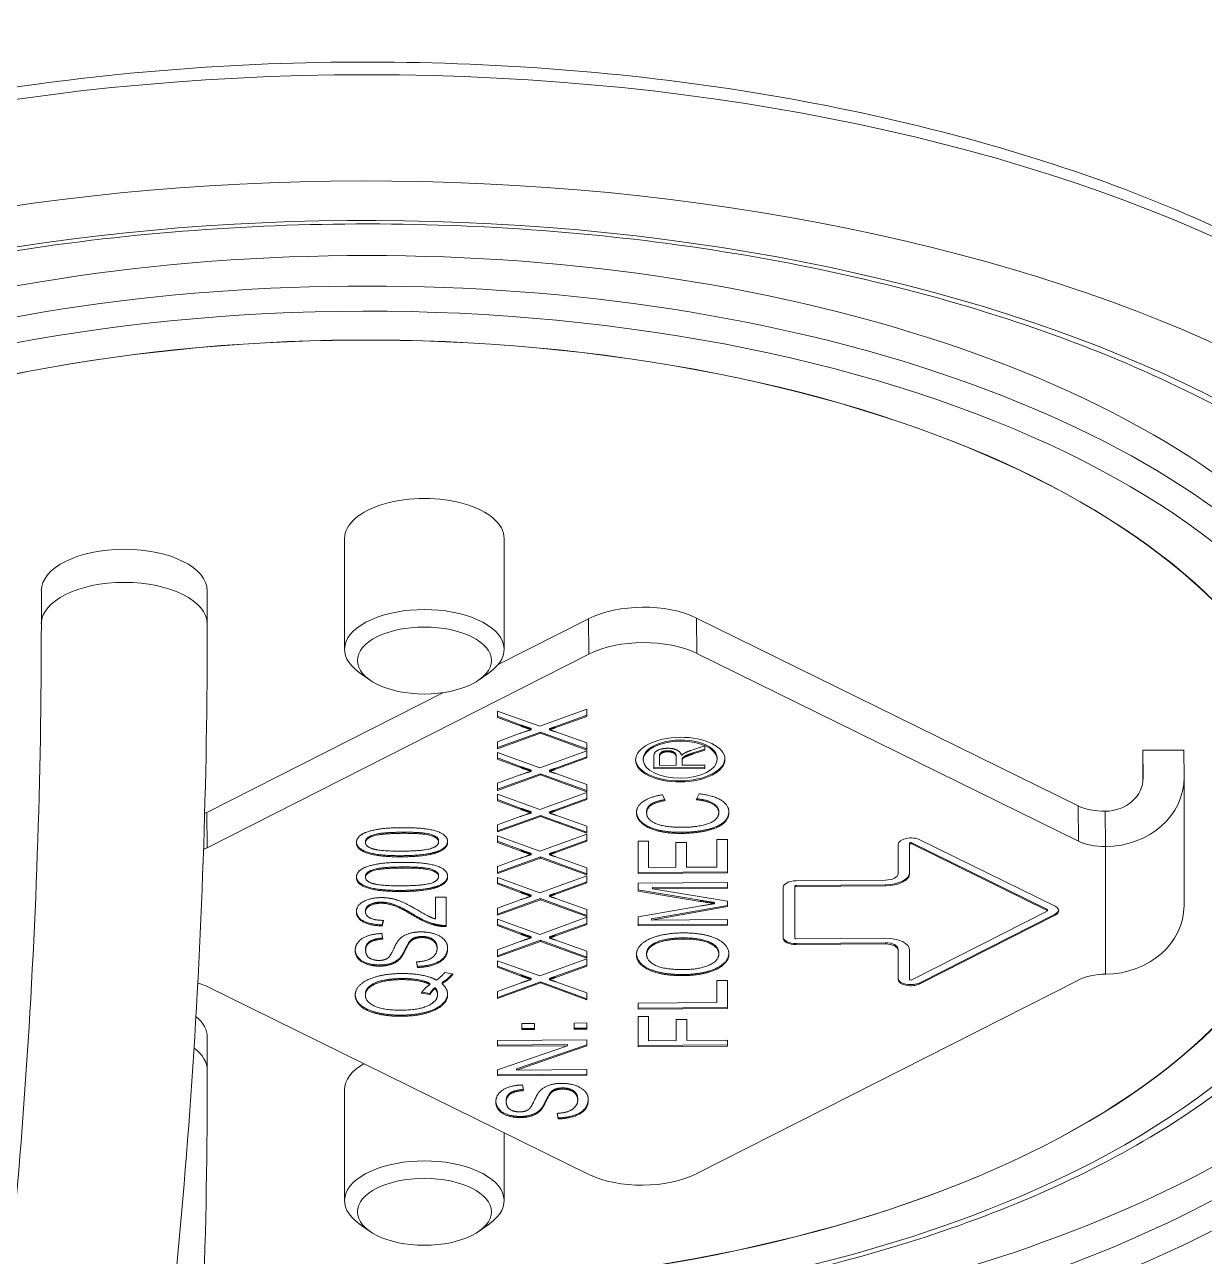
# Model space of a CAD drawing. Extents: x 0 to 216, y -4 to 280.
# Drawn here: x 66.583 to 69.663, y 199.793 to 203.01 of the extents above; entities that cross this region are included whole.
import ezdxf

# ---------------------------------------------------------------- set-up
doc = ezdxf.new("R2010")
doc.units = 0
doc.header["$LTSCALE"] = 10
doc.header["$MEASUREMENT"] = 0
doc.layers.add('CADdetails-3-FINE', color=11, linetype='CONTINUOUS', lineweight=5)

msp = doc.modelspace()

# ---------------------------------------------------------------- linework, layer by layer
at = {"layer": 'CADdetails-3-FINE'}
for p, q in [((69.4604, 201.6884), (69.497, 201.6626)), ((67.4178, 201.378), (67.4178, 201.6681)), ((67.8345, 201.378), (67.8345, 201.6681)), ((66.6262, 201.4448), (66.6262, 201.5314)), ((67.0595, 201.4448), (67.0595, 201.5314)), ((68.3371, 201.4601), (69.333, 200.9696)), ((68.338, 201.3677), (68.3371, 201.4601)), ((67.8189, 201.3385), (68.0543, 201.4579)), ((68.0543, 201.4579), (68.0552, 201.3655)), ((68.0552, 201.3655), (67.0593, 200.86)), ((69.3339, 200.8772), (68.338, 201.3677)), ((67.4833, 201.2986), (67.4561, 201.3179)), ((67.7691, 201.2986), (67.7963, 201.3179)), ((67.0583, 200.9524), (67.6742, 201.265)), ((67.8169, 201.2004), (67.8169, 201.2172)), ((67.8169, 201.2172), (67.9279, 201.1776)), ((67.879, 201.1804), (67.8169, 201.2033)), ((67.9279, 201.1776), (68.0503, 201.2222)), ((68.0502, 201.2061), (67.967, 201.1759)), ((68.0503, 201.2032), (67.967, 201.1731)), ((68.0502, 201.2221), (68.0502, 201.2061)), ((68.0503, 201.2032), (68.0502, 201.2061)), ((68.0503, 201.2222), (68.0503, 201.2032)), ((67.879, 201.1776), (67.8169, 201.2004)), ((67.879, 201.1776), (67.879, 201.1804)), ((67.9053, 201.1684), (67.9053, 201.1713)), ((67.9526, 201.1681), (67.9526, 201.1709)), ((67.967, 201.1731), (67.967, 201.1759)), ((67.9293, 201.1622), (67.8169, 201.1216)), ((67.9293, 201.1593), (67.8169, 201.1188)), ((67.8169, 201.1371), (67.8767, 201.1589)), ((67.8169, 201.1188), (67.8169, 201.1371)), ((67.9293, 201.1593), (67.9293, 201.1622)), ((68.0502, 201.1181), (67.9293, 201.1622)), ((68.0503, 201.1152), (67.9293, 201.1593)), ((67.9693, 201.1627), (68.0503, 201.1338)), ((67.8169, 201.0916), (67.8169, 201.1084)), ((67.8169, 201.1084), (67.9279, 201.0688)), ((67.9279, 201.0688), (68.0503, 201.1134)), ((68.0502, 201.1338), (68.0502, 201.1181)), ((68.0503, 201.1152), (68.0502, 201.1181)), ((68.0502, 201.1134), (68.0502, 201.0973)), ((68.0503, 201.1338), (68.0503, 201.1152)), ((68.0503, 201.1134), (68.0503, 201.0945)), ((68.2614, 201.1107), (68.2613, 201.1136)), ((68.322, 201.1141), (68.3583, 201.1259)), ((68.3583, 201.1178), (68.3306, 201.1087)), ((68.3583, 201.1149), (68.3306, 201.1058)), ((68.3306, 201.1058), (68.3306, 201.1087)), ((68.3583, 201.1259), (68.3583, 201.1149)), ((68.3583, 201.1259), (68.3583, 201.1178)), ((68.3583, 201.1149), (68.3583, 201.1178)), ((69.5028, 201.0428), (69.5021, 201.1148)), ((69.6088, 201.1148), (69.5021, 201.1148)), ((69.5021, 201.1148), (69.5021, 201.0317)), ((69.6088, 201.1148), (69.6095, 201.0437)), ((67.879, 201.0717), (67.8169, 201.0945)), ((67.879, 201.0688), (67.8169, 201.0916)), ((68.0502, 201.0973), (67.967, 201.0672)), ((68.0503, 201.0945), (67.967, 201.0643)), ((68.0503, 201.0945), (68.0502, 201.0973)), ((68.1976, 201.0892), (68.1976, 201.0921)), ((68.225, 201.0662), (68.225, 201.0958)), ((68.2397, 201.0962), (68.2397, 201.0991)), ((68.2397, 201.0991), (68.2397, 201.078)), ((68.2397, 201.0962), (68.2397, 201.0752)), ((68.2397, 201.0752), (68.2397, 201.078)), ((68.2397, 201.0752), (68.2838, 201.0755)), ((68.2838, 201.0947), (68.2838, 201.0976)), ((68.2838, 201.0755), (68.2838, 201.0944)), ((68.2991, 201.0858), (68.299, 201.0887)), ((68.299, 201.0887), (68.299, 201.0785)), ((68.2991, 201.0756), (68.299, 201.0785)), ((68.2991, 201.0858), (68.2991, 201.0756)), ((68.2991, 201.0756), (68.3583, 201.0761)), ((68.2997, 201.0908), (68.2997, 201.0936)), ((68.3583, 201.0761), (68.3583, 201.0672)), ((68.3583, 201.0761), (68.3583, 201.0701)), ((68.391, 201.0912), (68.3909, 201.094)), ((67.9293, 201.0535), (67.8169, 201.0129)), ((67.9293, 201.0506), (67.8169, 201.01)), ((67.8169, 201.0283), (67.8767, 201.0501)), ((67.879, 201.0688), (67.879, 201.0717)), ((67.9053, 201.0597), (67.9053, 201.0625)), ((67.9293, 201.0506), (67.9293, 201.0535)), ((68.0502, 201.0093), (67.9293, 201.0535)), ((68.0503, 201.0064), (67.9293, 201.0506)), ((67.9526, 201.0593), (67.9526, 201.0622)), ((67.967, 201.0643), (67.967, 201.0672)), ((67.9693, 201.0539), (68.0503, 201.025)), ((68.3583, 201.0701), (68.225, 201.0691)), ((68.3583, 201.0672), (68.225, 201.0662)), ((68.3583, 201.0672), (68.3583, 201.0701)), ((69.5028, 201.0413), (69.5028, 201.0428)), ((69.6095, 200.7088), (69.6095, 201.0421)), ((67.8169, 201.01), (67.8169, 201.0283)), ((68.0502, 201.025), (68.0502, 201.0093)), ((68.0503, 201.0064), (68.0502, 201.0093)), ((68.0503, 201.025), (68.0503, 201.0064)), ((67.8169, 200.9829), (67.8169, 200.9997)), ((67.8169, 200.9997), (67.9279, 200.9601)), ((67.879, 200.9629), (67.8169, 200.9858)), ((67.879, 200.96), (67.8169, 200.9829)), ((67.9279, 200.9601), (68.0503, 201.0046)), ((68.0502, 200.9886), (67.967, 200.9584)), ((68.0503, 200.9857), (67.967, 200.9556)), ((68.0502, 201.0046), (68.0502, 200.9886)), ((68.0503, 200.9857), (68.0502, 200.9886)), ((68.0503, 201.0046), (68.0503, 200.9857)), ((68.248, 200.9983), (68.2552, 200.9832)), ((68.3355, 200.9855), (68.3433, 201.001)), ((67.0593, 200.86), (67.0583, 200.9524)), ((67.9293, 200.9447), (67.8169, 200.9041)), ((67.879, 200.96), (67.879, 200.9629)), ((67.9053, 200.9509), (67.9053, 200.9538)), ((67.9293, 200.9418), (67.9293, 200.9447)), ((68.0502, 200.9006), (67.9293, 200.9447)), ((67.9526, 200.9506), (67.9526, 200.9534)), ((67.967, 200.9556), (67.967, 200.9584)), ((67.9693, 200.9452), (68.0503, 200.9163)), ((68.2065, 200.9516), (68.2065, 200.9545)), ((68.2065, 200.9513), (68.2065, 200.9542)), ((68.3948, 200.952), (68.3948, 200.9549)), ((68.4213, 200.9533), (68.4213, 200.954)), ((69.333, 200.9696), (69.3339, 200.8772)), ((69.4046, 200.8631), (69.4037, 200.9555)), ((67.9293, 200.9418), (67.8169, 200.9012)), ((67.8169, 200.9196), (67.8767, 200.9414)), ((67.8169, 200.9012), (67.8169, 200.9196)), ((68.0503, 200.8977), (67.9293, 200.9418)), ((68.0502, 200.9163), (68.0502, 200.9006)), ((68.0503, 200.9163), (68.0503, 200.8977)), ((67.568, 200.8977), (67.568, 200.9006)), ((67.8169, 200.8741), (67.8169, 200.8909)), ((67.8169, 200.8909), (67.9279, 200.8513)), ((67.9279, 200.8513), (68.0503, 200.8959)), ((68.0502, 200.8798), (67.967, 200.8497)), ((68.0503, 200.8977), (68.0502, 200.9006)), ((68.0502, 200.8959), (68.0502, 200.8798)), ((68.0503, 200.877), (68.0502, 200.8798)), ((68.0503, 200.8959), (68.0503, 200.877)), ((68.299, 200.8975), (68.299, 200.9004)), ((68.3899, 200.8814), (68.4174, 200.8816)), ((68.3899, 200.8097), (68.3899, 200.8814)), ((68.4174, 200.8816), (68.4174, 200.7945)), ((68.4174, 200.8816), (68.4174, 200.7973)), ((68.9201, 200.881), (69.273, 200.7072)), ((67.4725, 200.8736), (67.4725, 200.8765)), ((67.4725, 200.8734), (67.4725, 200.8763)), ((67.663, 200.8487), (67.6629, 200.8516)), ((67.6635, 200.8753), (67.6635, 200.8782)), ((67.879, 200.8542), (67.8169, 200.877)), ((67.879, 200.8513), (67.8169, 200.8741)), ((67.879, 200.8513), (67.879, 200.8542)), ((68.0503, 200.877), (67.967, 200.8468)), ((67.967, 200.8468), (67.967, 200.8497)), ((68.1841, 200.8772), (68.2117, 200.8774)), ((68.1841, 200.7927), (68.1841, 200.8772)), ((68.2116, 200.8774), (68.2116, 200.8113)), ((68.2117, 200.8774), (68.2117, 200.8084)), ((68.283, 200.8736), (68.3106, 200.8738)), ((68.283, 200.8089), (68.283, 200.8736)), ((68.3105, 200.8738), (68.3105, 200.812)), ((68.3106, 200.8738), (68.3106, 200.8091)), ((68.8632, 200.7924), (68.8632, 200.8688)), ((68.8932, 200.869), (68.8932, 200.8719)), ((68.8932, 200.8719), (68.8932, 200.7955)), ((68.8932, 200.869), (68.8932, 200.7926)), ((69.2517, 200.6994), (68.8989, 200.8731)), ((68.8989, 200.8702), (68.8989, 200.8731)), ((69.2518, 200.6965), (68.8989, 200.8702)), ((69.4046, 200.8631), (69.4046, 200.5298)), ((67.568, 200.8364), (67.568, 200.8393)), ((67.9293, 200.836), (67.8169, 200.7954)), ((67.9293, 200.8331), (67.8169, 200.7925)), ((67.8169, 200.8108), (67.8767, 200.8326)), ((67.9053, 200.8422), (67.9053, 200.845)), ((67.9293, 200.8331), (67.9293, 200.836)), ((68.0502, 200.7918), (67.9293, 200.836)), ((68.0503, 200.7889), (67.9293, 200.8331)), ((67.9526, 200.8418), (67.9526, 200.8447)), ((67.9693, 200.8364), (68.0503, 200.8075)), ((67.4725, 200.783), (67.4725, 200.7858)), ((67.4725, 200.7828), (67.4725, 200.7857)), ((67.568, 200.8071), (67.568, 200.8099)), ((67.6635, 200.7847), (67.6635, 200.7876)), ((67.8169, 200.7925), (67.8169, 200.8108)), ((67.9279, 200.7426), (68.0503, 200.7871)), ((68.0502, 200.8075), (68.0502, 200.7918)), ((68.0503, 200.7889), (68.0502, 200.7918)), ((68.0502, 200.7871), (68.0502, 200.7711)), ((68.0503, 200.8075), (68.0503, 200.7889)), ((68.0503, 200.7871), (68.0503, 200.7682)), ((68.4174, 200.7973), (68.1841, 200.7956)), ((68.4174, 200.7945), (68.1841, 200.7927)), ((68.2117, 200.8084), (68.2116, 200.8113)), ((68.2117, 200.8084), (68.283, 200.8089)), ((68.3106, 200.8091), (68.3105, 200.812)), ((68.3106, 200.8091), (68.3899, 200.8097)), ((68.4174, 200.7945), (68.4174, 200.7973)), ((68.8932, 200.7926), (68.8932, 200.7955)), ((67.663, 200.7581), (67.6629, 200.761)), ((67.8169, 200.7654), (67.8169, 200.7822)), ((67.8169, 200.7822), (67.9279, 200.7426)), ((67.879, 200.7454), (67.8169, 200.7682)), ((67.879, 200.7425), (67.8169, 200.7654)), ((68.0502, 200.7711), (67.967, 200.7409)), ((68.0503, 200.7682), (67.967, 200.7381)), ((68.0503, 200.7682), (68.0502, 200.7711)), ((68.1841, 200.7675), (68.4174, 200.7693)), ((68.1841, 200.7468), (68.1841, 200.7675)), ((68.4174, 200.7573), (68.2221, 200.7558)), ((68.2222, 200.753), (68.2221, 200.7558)), ((68.4174, 200.7544), (68.2222, 200.753)), ((68.2222, 200.753), (68.4174, 200.7204)), ((68.4174, 200.7693), (68.4174, 200.7544)), ((68.4174, 200.7693), (68.4174, 200.7573)), ((68.4174, 200.7544), (68.4174, 200.7573)), ((68.5633, 200.6234), (68.5633, 200.7568)), ((68.5933, 200.757), (68.5932, 200.7599)), ((68.5932, 200.7599), (68.5932, 200.6265)), ((68.5933, 200.757), (68.5933, 200.6237)), ((68.5966, 200.7737), (68.8299, 200.7754)), ((68.8299, 200.7633), (68.5966, 200.7616)), ((68.5966, 200.7587), (68.5966, 200.7616)), ((68.8299, 200.7604), (68.5966, 200.7587)), ((68.8299, 200.7604), (68.8299, 200.7633)), ((67.568, 200.7458), (67.568, 200.7487)), ((67.6555, 200.7311), (67.6831, 200.7313)), ((67.6555, 200.6739), (67.6555, 200.7311)), ((67.683, 200.7313), (67.683, 200.6571)), ((67.6831, 200.7313), (67.6831, 200.6542)), ((67.9293, 200.7272), (67.8169, 200.6866)), ((67.9293, 200.7243), (67.8169, 200.6837)), ((67.8169, 200.7021), (67.8767, 200.7239)), ((67.879, 200.7425), (67.879, 200.7454)), ((67.9053, 200.7334), (67.9053, 200.7363)), ((67.9293, 200.7243), (67.9293, 200.7272)), ((68.0502, 200.6831), (67.9293, 200.7272)), ((68.0503, 200.6802), (67.9293, 200.7243)), ((67.9526, 200.7331), (67.9526, 200.7359)), ((67.967, 200.7381), (67.967, 200.7409)), ((67.9693, 200.7277), (68.0503, 200.6988)), ((68.3464, 200.7229), (68.1841, 200.7497)), ((68.3465, 200.72), (68.1841, 200.7468)), ((68.3465, 200.72), (68.3464, 200.7229)), ((68.4174, 200.7204), (68.4174, 200.7065)), ((68.4174, 200.7204), (68.4174, 200.7094)), ((67.4725, 200.6928), (67.4725, 200.6957)), ((67.4725, 200.6926), (67.4725, 200.6955)), ((67.5129, 200.7151), (67.5128, 200.7179)), ((67.5968, 200.6834), (67.5968, 200.6863)), ((67.8169, 200.6837), (67.8169, 200.7021)), ((68.0502, 200.6988), (68.0502, 200.6831)), ((68.0503, 200.6988), (68.0503, 200.6802)), ((68.1841, 200.6793), (68.3493, 200.7082)), ((68.4174, 200.7094), (68.2188, 200.6741)), ((68.4174, 200.7065), (68.2188, 200.6712)), ((68.3838, 200.7141), (68.3838, 200.717)), ((68.4174, 200.7065), (68.4174, 200.7094)), ((68.8989, 200.515), (69.2518, 200.6941)), ((69.273, 200.6866), (68.9201, 200.5075)), ((69.2518, 200.6965), (69.2517, 200.6994)), ((69.2528, 200.6953), (69.2527, 200.6982)), ((69.273, 200.6837), (69.273, 200.6866)), ((67.5187, 200.6704), (67.5162, 200.6585)), ((67.5163, 200.6556), (67.5162, 200.6585)), ((67.5193, 200.6704), (67.5163, 200.6556)), ((67.6632, 200.6557), (67.6631, 200.6586)), ((67.6831, 200.6542), (67.683, 200.6571)), ((67.8169, 200.6566), (67.8169, 200.6734)), ((67.8169, 200.6734), (67.9279, 200.6338)), ((67.879, 200.6367), (67.8169, 200.6595)), ((67.879, 200.6338), (67.8169, 200.6566)), ((67.9279, 200.6338), (68.0503, 200.6784)), ((68.0502, 200.6623), (67.967, 200.6322)), ((68.0503, 200.6594), (67.967, 200.6293)), ((68.0503, 200.6802), (68.0502, 200.6831)), ((68.0502, 200.6784), (68.0502, 200.6623)), ((68.0503, 200.6594), (68.0502, 200.6623)), ((68.0503, 200.6784), (68.0503, 200.6594)), ((68.1841, 200.6561), (68.1841, 200.6793)), ((68.4174, 200.6608), (68.1841, 200.659)), ((68.4174, 200.6579), (68.1841, 200.6561)), ((68.2188, 200.6712), (68.2188, 200.6741)), ((68.2188, 200.6712), (68.4174, 200.6727)), ((68.4174, 200.6727), (68.4174, 200.6579)), ((68.4174, 200.6727), (68.4174, 200.6608)), ((68.4174, 200.6579), (68.4174, 200.6608)), ((69.273, 200.6837), (68.9201, 200.5046)), ((67.5154, 200.636), (67.5177, 200.6213)), ((67.6198, 200.6254), (67.6197, 200.6283)), ((67.879, 200.6338), (67.879, 200.6367)), ((67.9053, 200.6247), (67.9053, 200.6275)), ((67.9526, 200.6243), (67.9526, 200.6272)), ((67.967, 200.6293), (67.967, 200.6322)), ((68.3008, 200.6217), (68.3007, 200.6246)), ((68.5933, 200.6237), (68.5932, 200.6265)), ((68.5933, 200.6236), (68.5932, 200.6265)), ((68.5966, 200.622), (68.8299, 200.6238)), ((67.4729, 200.5924), (67.4728, 200.5953)), ((67.4729, 200.592), (67.4728, 200.5949)), ((67.5869, 200.6115), (67.5868, 200.6144)), ((67.6594, 200.597), (67.6594, 200.5999)), ((67.687, 200.5977), (67.687, 200.5983)), ((67.9293, 200.6185), (67.8169, 200.5779)), ((67.9293, 200.6156), (67.8169, 200.575)), ((67.8169, 200.5933), (67.8767, 200.6151)), ((67.8169, 200.575), (67.8169, 200.5933)), ((67.9293, 200.6156), (67.9293, 200.6185)), ((68.0502, 200.5743), (67.9293, 200.6185)), ((68.0503, 200.5714), (67.9293, 200.6156)), ((67.9693, 200.6189), (68.0503, 200.59)), ((68.0502, 200.59), (68.0502, 200.5743)), ((68.0503, 200.59), (68.0503, 200.5714)), ((68.8299, 200.6117), (68.5966, 200.6099)), ((68.5966, 200.607), (68.5966, 200.6099)), ((68.8299, 200.6088), (68.5966, 200.607)), ((68.8299, 200.6088), (68.8299, 200.6117)), ((68.8632, 200.5924), (68.8632, 200.5953)), ((68.8632, 200.5159), (68.8632, 200.5924)), ((68.8932, 200.5935), (68.8932, 200.519)), ((68.8932, 200.5926), (68.8932, 200.5162)), ((67.5607, 200.5678), (67.5607, 200.5707)), ((67.608, 200.5473), (67.6055, 200.5618)), ((67.608, 200.5502), (67.606, 200.5619)), ((67.8169, 200.5479), (67.8169, 200.5647)), ((67.8169, 200.5647), (67.9279, 200.5251)), ((67.9279, 200.5251), (68.0503, 200.5696)), ((68.0503, 200.5714), (68.0502, 200.5743)), ((68.0502, 200.5696), (68.0502, 200.5536)), ((68.0503, 200.5696), (68.0503, 200.5507)), ((68.2065, 200.5812), (68.2065, 200.5841)), ((68.2065, 200.581), (68.2065, 200.5839)), ((68.3948, 200.5827), (68.3948, 200.5856)), ((68.4213, 200.5828), (68.4213, 200.5834)), ((67.51, 200.5509), (67.51, 200.5538)), ((67.608, 200.5473), (67.608, 200.5502)), ((67.6797, 200.5346), (67.7012, 200.5302)), ((67.879, 200.5279), (67.8169, 200.5507)), ((67.879, 200.525), (67.8169, 200.5479)), ((67.879, 200.525), (67.879, 200.5279)), ((68.0502, 200.5536), (67.967, 200.5234)), ((68.0503, 200.5507), (67.967, 200.5205)), ((68.0503, 200.5507), (68.0502, 200.5536)), ((68.3038, 200.526), (68.3038, 200.5289)), ((67.0593, 200.4974), (68.0552, 200.007)), ((67.5662, 200.5156), (67.5662, 200.5184)), ((67.6407, 200.5025), (67.6407, 200.5054)), ((67.6543, 200.4921), (67.6542, 200.495)), ((67.6724, 200.5049), (67.6724, 200.5078)), ((67.9293, 200.5097), (67.8169, 200.4691)), ((67.9293, 200.5068), (67.8169, 200.4662)), ((67.8169, 200.4846), (67.8767, 200.5063)), ((67.9053, 200.5159), (67.9053, 200.5188)), ((67.9293, 200.5068), (67.9293, 200.5097)), ((68.0502, 200.4655), (67.9293, 200.5097)), ((68.0503, 200.4627), (67.9293, 200.5068)), ((67.9526, 200.5155), (67.9526, 200.5184)), ((67.967, 200.5205), (67.967, 200.5234)), ((67.9693, 200.5102), (68.0503, 200.4812)), ((68.338, 200.0091), (69.3339, 200.5146)), ((68.3899, 200.513), (68.4174, 200.5132)), ((68.3899, 200.4555), (68.3899, 200.513)), ((68.4174, 200.5132), (68.4174, 200.4403)), ((68.4174, 200.5132), (68.4174, 200.4432)), ((68.8932, 200.5162), (68.8932, 200.519)), ((68.8932, 200.5162), (68.8932, 200.519)), ((68.9201, 200.5046), (68.9201, 200.5075)), ((67.4722, 200.4751), (67.4721, 200.478)), ((67.4722, 200.4748), (67.4721, 200.4777)), ((67.6409, 200.4767), (67.6185, 200.4803)), ((67.6409, 200.4796), (67.6201, 200.4829)), ((67.6409, 200.4767), (67.6409, 200.4796)), ((67.6605, 200.4767), (67.6605, 200.4796)), ((67.687, 200.4764), (67.687, 200.477)), ((67.8169, 200.4662), (67.8169, 200.4846)), ((68.0502, 200.4813), (68.0502, 200.4655)), ((68.0503, 200.4627), (68.0502, 200.4655)), ((68.0503, 200.4812), (68.0503, 200.4627)), ((68.1841, 200.454), (68.3899, 200.4555)), ((68.1841, 200.4385), (68.1841, 200.454)), ((68.4174, 200.4432), (68.1841, 200.4414)), ((68.4174, 200.4403), (68.1841, 200.4385)), ((68.4174, 200.4403), (68.4174, 200.4432)), ((67.5664, 200.4199), (67.5664, 200.4228)), ((67.8811, 200.4012), (67.9137, 200.4014)), ((67.8811, 200.3849), (67.8811, 200.4012)), ((67.9136, 200.4014), (67.9136, 200.388)), ((67.9137, 200.4014), (67.9137, 200.3852)), ((68.0177, 200.4022), (68.0503, 200.4025)), ((68.0177, 200.3859), (68.0177, 200.4022)), ((68.0502, 200.4025), (68.0502, 200.3891)), ((68.0503, 200.4025), (68.0503, 200.3862)), ((68.1841, 200.4191), (68.2117, 200.4193)), ((68.1841, 200.3403), (68.1841, 200.4191)), ((68.2116, 200.4193), (68.2116, 200.3589)), ((68.2117, 200.4193), (68.2117, 200.356)), ((68.2839, 200.4113), (68.3114, 200.4115)), ((68.2839, 200.3566), (68.2839, 200.4113)), ((68.3114, 200.4115), (68.3114, 200.3568)), ((68.3114, 200.4115), (68.3114, 200.3597)), ((67.0595, 200.3648), (67.0595, 200.2782)), ((67.9136, 200.388), (67.8811, 200.3878)), ((67.9137, 200.3852), (67.8811, 200.3849)), ((67.9137, 200.3852), (67.9136, 200.388)), ((68.0502, 200.3891), (68.0177, 200.3888)), ((68.0503, 200.3862), (68.0177, 200.3859)), ((68.0503, 200.3862), (68.0502, 200.3891)), ((67.8169, 200.3563), (68.0503, 200.3581)), ((67.8169, 200.3416), (67.8169, 200.3563)), ((68.0001, 200.3458), (67.8169, 200.3445)), ((67.8169, 200.2802), (68.0001, 200.3429)), ((68.0001, 200.3429), (67.8169, 200.3416)), ((68.0502, 200.3451), (67.8671, 200.2824)), ((68.0503, 200.3423), (67.8671, 200.2795)), ((68.0001, 200.3429), (68.0001, 200.3458)), ((68.0502, 200.3581), (68.0502, 200.3451)), ((68.0503, 200.3423), (68.0502, 200.3451)), ((68.0503, 200.3581), (68.0503, 200.3423)), ((68.4174, 200.345), (68.1841, 200.3432)), ((68.4174, 200.3421), (68.1841, 200.3403)), ((68.2117, 200.356), (68.2116, 200.3589)), ((68.2117, 200.356), (68.2839, 200.3566)), ((68.3114, 200.3568), (68.3114, 200.3597)), ((68.3114, 200.3568), (68.4174, 200.3576)), ((68.4174, 200.3576), (68.4174, 200.3421)), ((68.4174, 200.3576), (68.4174, 200.345)), ((68.4174, 200.3421), (68.4174, 200.345)), ((67.8169, 200.2644), (67.8169, 200.2802)), ((68.0502, 200.269), (67.8169, 200.2673)), ((67.8671, 200.2795), (67.8671, 200.2824)), ((67.8671, 200.2795), (68.0503, 200.2809)), ((68.0502, 200.2809), (68.0502, 200.269)), ((68.0503, 200.2661), (68.0502, 200.269)), ((68.0503, 200.2809), (68.0503, 200.2661)), ((68.0503, 200.2661), (67.8169, 200.2644)), ((67.8826, 200.2404), (67.8849, 200.2257)), ((67.4178, 199.938), (67.4178, 200.2281)), ((67.954, 200.2159), (67.954, 200.2188)), ((67.9869, 200.2298), (67.9869, 200.2327)), ((68.0266, 200.2014), (68.0266, 200.2043)), ((67.84, 200.1968), (67.84, 200.1997)), ((67.84, 200.1964), (67.84, 200.1993)), ((67.9279, 200.1722), (67.9279, 200.1751)), ((68.0542, 200.2021), (68.0542, 200.2027)), ((67.8772, 200.1553), (67.8772, 200.1582)), ((67.9752, 200.1517), (67.9727, 200.1662)), ((67.9752, 200.1546), (67.9732, 200.1663)), ((67.9752, 200.1517), (67.9752, 200.1546)), ((67.8345, 199.938), (67.8345, 200.1156)), ((67.4833, 199.8586), (67.4561, 199.8779)), ((67.7691, 199.8586), (67.7963, 199.8779))]:
    msp.add_line(p, q, dxfattribs=at)
for centre, major_axis, ratio, start_param, end_param in [((67.4762, 203.1132), (-3.1167, 0), 0.5, 4.842144, 6.827244), ((67.4762, 203.1132), (3.1167, 0), 0.5, 5.739127, 7.71989), ((67.4762, 201.2256), (-3.3067, 0), 0.5, 3.141593, 6.283185), ((67.4762, 200.9481), (3.3067, 0), 0.5, 4.577967, 10.69624), ((67.4762, 200.9481), (3.1003, 0), 0.5, 4.570711, 10.679877), ((67.4762, 201.0473), (-2.7191, 0), 0.5, 2.894, 6.530778), ((67.4762, 200.9481), (-2.6264, 0), 0.5, 1.407212, 7.48954), ((67.4762, 200.9833), (2.6877, 0), 0.5, 6.035593, 9.672371), ((67.4762, 200.9481), (2.4758, 0), 0.5, 4.539795, 10.611211), ((67.4762, 200.9481), (2.475, 0), 0.5, 4.539743, 10.611097), ((67.6262, 201.6681), (0.2083, 0), 0.5, 0, 3.141593), ((66.8428, 201.5314), (-0.2167, 0), 0.5, 3.141593, 6.283185), ((66.8428, 201.4448), (-0.2167, 0), 0.5, 3.141593, 6.283185), ((67.6262, 201.378), (0.2083, 0), 0.5, 5.667706, 10.040258), ((68.1957, 201.3883), (-0.2, -0.002), 0.499981, 3.921953, 5.492749), ((68.1966, 201.2959), (0.2, 0.002), 0.499981, 0.78036, 2.351156), ((67.4762, 201.0473), (3.0075, 0), 0.5, 4.568499, 6.509941), ((67.4762, 200.9833), (3.0389, 0), 0.5, 4.56886, 6.530778), ((68.2943, 201.0931), (0.0967, 0.001), 0.499981, 0, 3.141593), ((68.2943, 201.0931), (0.1167, 0.0012), 0.499981, 3.16634, 6.258438), ((69.4028, 201.0421), (0.1, 0), 0.866025, 4.721116, 6.291912), ((69.4028, 201.0421), (0.2067, 0), 0.866025, 4.721116, 6.291912), ((66.9876, 200.9872), (-0.1, -0.001), 0.499981, 2.272727, 2.351156), ((69.4037, 201.0055), (-0.1, -0.001), 0.499981, 0.78036, 1.565758), ((68.8966, 200.869), (-0.0333, -0.0003), 0.499981, 3.921953, 6.278147), ((66.9886, 200.8949), (0.1, 0.001), 0.499981, 5.365263, 5.492749), ((68.8965, 200.8719), (-0.00333, -0.00003), 0.499981, 3.921953, 6.278147), ((68.8966, 200.869), (-0.00333, -0.00003), 0.499981, 3.921953, 6.278147), ((69.4046, 200.9131), (0.1, 0.001), 0.499981, 3.921953, 4.707351), ((68.8299, 200.795), (0.0633, 0.0006), 0.499981, 4.707351, 6.278147), ((68.8299, 200.7921), (0.0633, 0.0006), 0.499981, 4.707351, 6.278147), ((68.8299, 200.7921), (0.0333, 0.0003), 0.499981, 4.707351, 6.278147), ((68.5966, 200.757), (-0.0333, -0.0003), 0.499981, 4.707351, 6.278147), ((68.5966, 200.7599), (-0.00333, -0.00003), 0.499981, 4.707351, 6.278147), ((68.5966, 200.757), (-0.00333, -0.00003), 0.499981, 4.707351, 6.278147), ((69.2494, 200.6982), (0.00333, 0.00003), 0.499981, 0, 0.78036), ((69.2494, 200.6953), (0.00333, 0.00003), 0.499981, 5.492749, 7.063545), ((69.2494, 200.6953), (0.0333, 0.0003), 0.499981, 5.492749, 7.063545), ((69.2494, 200.6982), (0.0333, 0.0003), 0.499981, 5.492749, 6.19647), ((69.4028, 200.7088), (0.2067, 0), 0.866025, 4.721116, 6.283185), ((68.5966, 200.6266), (-0.0333, -0.0003), 0.499981, 0.036742, 1.565758), ((68.5966, 200.6237), (-0.0333, -0.0003), 0.499981, 6.278147, 7.848943), ((68.5966, 200.6237), (-0.00333, -0.00003), 0.499981, 6.278147, 7.848943), ((68.8299, 200.5921), (0.0633, 0.0006), 0.499981, 6.278147, 7.848943), ((68.8299, 200.595), (0.0333, 0.0003), 0.499981, 0, 1.565758), ((68.8299, 200.5921), (0.0333, 0.0003), 0.499981, 6.278147, 7.848943), ((69.4046, 200.4798), (-0.1, -0.001), 0.499981, 4.707351, 5.492749), ((66.9886, 200.4615), (-0.1, -0.001), 0.499981, 3.921953, 4.228604), ((68.8965, 200.5191), (-0.0333, -0.0003), 0.499981, 0.036742, 2.351156), ((68.8966, 200.5162), (-0.0333, -0.0003), 0.499981, 6.278147, 8.634342), ((68.8966, 200.5162), (-0.00333, -0.00003), 0.499981, 6.278147, 8.634342), ((66.8428, 200.3648), (0.2167, 0), 0.5, 0, 0.529666), ((66.8428, 200.2782), (0.2167, 0), 0.5, 0, 0.573504), ((67.6262, 200.2281), (-0.2083, 0), 0.5, 5.572825, 6.283185), ((67.6262, 199.938), (0.2083, 0), 0.5, 5.667706, 10.040258), ((68.1966, 200.0787), (-0.2, -0.002), 0.499981, 0.78036, 2.351156)]:
    msp.add_ellipse(centre, major_axis=major_axis, ratio=ratio, start_param=start_param, end_param=end_param, dxfattribs=at)
for centre, major_axis, ratio in [((67.6262, 201.3491), (-0.175, 0), 0.5), ((68.2943, 201.0902), (0.1167, 0.0012), 0.499981), ((68.2943, 201.0902), (0.0967, 0.001), 0.499981), ((67.6262, 199.9091), (0.175, 0), 0.5)]:
    msp.add_ellipse(centre, major_axis=major_axis, ratio=ratio, dxfattribs=at)
for points, degree, knots in [([(70.7828, 201.2256), (70.7828, 201.402), (70.7288, 201.5779), (70.5188, 201.915), (70.3586, 202.0757), (69.946, 202.3659), (69.691, 202.4944), (69.1153, 202.7034), (68.7948, 202.784), (68.1209, 202.8898), (67.7678, 202.9152), (67.0639, 202.9087), (66.7133, 202.8769), (66.0487, 202.759), (65.735, 202.6729), (65.1754, 202.454), (64.9298, 202.3212), (64.5323, 202.0198), (64.3803, 201.8511), (64.2091, 201.5276), (64.1695, 201.3768), (64.1695, 201.2256)], 3, [6.283185, 6.283185, 6.283185, 6.283185, 6.585118, 6.585118, 6.901334, 6.901334, 7.225846, 7.225846, 7.549672, 7.549672, 7.872449, 7.872449, 8.19491, 8.19491, 8.517769, 8.517769, 8.841742, 8.841742, 9.166064, 9.166064, 9.424778, 9.424778, 9.424778, 9.424778]), ([(64.5299, 201.3556), (64.6072, 201.5085), (64.7369, 201.6585), (65.0857, 201.9277), (65.3009, 202.0477), (65.7981, 202.2492), (66.0802, 202.3306), (66.6831, 202.446), (67.0041, 202.4797), (67.6518, 202.4954), (67.9784, 202.4773), (68.6033, 202.3912), (68.9014, 202.3232), (69.4379, 202.145), (69.6764, 202.035), (70.0696, 201.7861), (70.2244, 201.6474), (70.3669, 201.4544), (70.3974, 201.4052), (70.4224, 201.3556)], 3, [3.389185, 3.389185, 3.389185, 3.389185, 3.716216, 3.716216, 4.031356, 4.031356, 4.347053, 4.347053, 4.663972, 4.663972, 4.981373, 4.981373, 5.29852, 5.29852, 5.614647, 5.614647, 5.929574, 5.929574, 6.035593, 6.035593, 6.035593, 6.035593]), ([(62.5577, 190.1193), (63.0841, 190.7812), (63.5641, 191.4706), (64.4248, 192.8938), (64.8054, 193.6278), (65.4617, 195.1296), (65.7375, 195.8975), (66.1803, 197.4563), (66.3473, 198.2471), (66.5702, 199.8402), (66.6262, 200.6425), (66.6262, 201.4448)], 3, [0.9677636, 0.9677636, 0.9677636, 0.9677636, 1.0883702, 1.0883702, 1.2089767, 1.2089767, 1.3295833, 1.3295833, 1.4501898, 1.4501898, 1.5707963, 1.5707963, 1.5707963, 1.5707963]), ([(62.8969, 189.8496), (63.4345, 190.5258), (63.9252, 191.2303), (64.8053, 192.6857), (65.1947, 193.4365), (65.8665, 194.9738), (66.1489, 195.7601), (66.6025, 197.3568), (66.7737, 198.1672), (67.0022, 199.8), (67.0595, 200.6224), (67.0595, 201.4448)], 3, [0.9677636, 0.9677636, 0.9677636, 0.9677636, 1.0883702, 1.0883702, 1.2089767, 1.2089767, 1.3295833, 1.3295833, 1.4501898, 1.4501898, 1.5707963, 1.5707963, 1.5707963, 1.5707963]), ([(68.254, 200.9858), (68.2295, 200.9816), (68.2065, 200.9662), (68.2065, 200.9545)], 2, [0.024873, 0.024873, 0.024873, 1, 2, 2, 2]), ([(68.3948, 200.9547), (68.3948, 200.9676), (68.3653, 200.9852), (68.3368, 200.9882)], 2, [0, 0, 0, 1, 1.975983, 1.975983, 1.975983]), ([(68.299, 200.9004), (68.2625, 200.9001), (68.2081, 200.9137), (68.1808, 200.9384), (68.18, 200.9528)], 2, [0, 0, 0, 1, 2, 2.942132, 2.942132, 2.942132]), ([(68.4213, 200.955), (68.4208, 200.937), (68.3906, 200.9134), (68.3324, 200.9006), (68.299, 200.9004)], 2, [0.031538, 0.031538, 0.031538, 1, 2, 3, 3, 3]), ([(67.568, 200.8393), (67.5265, 200.839), (67.476, 200.8471), (67.4497, 200.8631), (67.4489, 200.8748)], 2, [0, 0, 0, 1, 2, 2.933243, 2.933243, 2.933243]), ([(67.568, 200.7487), (67.5265, 200.7484), (67.476, 200.7565), (67.4497, 200.7725), (67.4489, 200.7841)], 2, [0, 0, 0, 1, 2, 2.933243, 2.933243, 2.933243]), ([(67.5162, 200.6585), (67.4833, 200.6597), (67.4498, 200.6787), (67.4489, 200.6941)], 2, [0, 0, 0, 1, 1.946207, 1.946207, 1.946207]), ([(67.0481, 199.6433), (67.1561, 199.6345), (67.2651, 199.629), (67.6606, 199.6215), (67.9485, 199.6393), (68.4992, 199.7199), (68.7618, 199.7827), (69.2364, 199.9479), (69.4481, 200.0504), (69.7987, 200.2868), (69.9377, 200.4209), (70.0501, 200.5949), (70.0669, 200.6242), (70.0819, 200.6539)], 3, [4.55077, 4.55077, 4.55077, 4.55077, 4.674125, 4.674125, 4.997163, 4.997163, 5.320536, 5.320536, 5.645147, 5.645147, 5.970753, 5.970753, 6.035593, 6.035593, 6.035593, 6.035593]), ([(67.5172, 200.6241), (67.4953, 200.6228), (67.4728, 200.6088), (67.4728, 200.5953)], 2, [0.009459, 0.009459, 0.009459, 1, 2, 2, 2]), ([(67.51, 200.5538), (67.4922, 200.5536), (67.4616, 200.5635), (67.4462, 200.5819), (67.4457, 200.5927)], 2, [0, 0, 0, 1, 2, 2.925038, 2.925038, 2.925038]), ([(67.6869, 200.5993), (67.6866, 200.5842), (67.6685, 200.5631), (67.6315, 200.5507), (67.608, 200.5502)], 2, [0.038025, 0.038025, 0.038025, 1, 2, 3, 3, 3]), ([(68.3038, 200.5289), (68.2456, 200.5285), (68.1812, 200.5586), (68.18, 200.582)], 2, [0, 0, 0, 1, 1.96265, 1.96265, 1.96265]), ([(68.4213, 200.5845), (68.4208, 200.5686), (68.3895, 200.5429), (68.3345, 200.5291), (68.3038, 200.5289)], 2, [0.0347, 0.0347, 0.0347, 1, 2, 3, 3, 3]), ([(67.5664, 200.4228), (67.5319, 200.4225), (67.4751, 200.4361), (67.4465, 200.461), (67.4457, 200.4759)], 2, [0, 0, 0, 1, 2, 2.943697, 2.943697, 2.943697]), ([(67.6869, 200.4782), (67.6864, 200.463), (67.6564, 200.4374), (67.6011, 200.423), (67.5664, 200.4228)], 2, [0.034975, 0.034975, 0.034975, 1, 2, 3, 3, 3]), ([(67.0595, 200.2782), (67.0595, 199.4557), (67.0022, 198.6333), (66.7737, 197.0005), (66.6025, 196.1902), (66.1489, 194.5935), (65.8665, 193.8071), (65.1947, 192.2699), (64.8053, 191.519), (63.9252, 190.0636), (63.4345, 189.3591), (62.8969, 188.6829)], 3, [4.712389, 4.712389, 4.712389, 4.712389, 4.8329955, 4.8329955, 4.9536021, 4.9536021, 5.0742086, 5.0742086, 5.1948151, 5.1948151, 5.3154217, 5.3154217, 5.3154217, 5.3154217]), ([(67.8844, 200.2285), (67.8625, 200.2272), (67.84, 200.2132), (67.84, 200.1997)], 2, [0.009459, 0.009459, 0.009459, 1, 2, 2, 2]), ([(68.0541, 200.2037), (68.0538, 200.1886), (68.0356, 200.1675), (67.9987, 200.1551), (67.9752, 200.1546)], 2, [0.038025, 0.038025, 0.038025, 1, 2, 3, 3, 3]), ([(67.8772, 200.1582), (67.8594, 200.158), (67.8288, 200.1679), (67.8134, 200.1863), (67.8129, 200.1971)], 2, [0, 0, 0, 1, 2, 2.925038, 2.925038, 2.925038])]:
    msp.add_open_spline(points, degree=degree, knots=knots, dxfattribs=at)
for points in [[(67.8767, 201.1589), (67.8952, 201.1657), (67.9053, 201.1684)], [(67.9053, 201.1713), (67.8928, 201.1751), (67.879, 201.1804)], [(67.9053, 201.1684), (67.8929, 201.1722), (67.879, 201.1776)], [(67.967, 201.1759), (67.9599, 201.1734), (67.9526, 201.1709)], [(67.967, 201.1731), (67.9599, 201.1705), (67.9526, 201.1681)], [(67.9526, 201.1681), (67.9645, 201.1643), (67.9693, 201.1627)], [(68.225, 201.0958), (68.225, 201.1047), (68.2322, 201.114), (68.2504, 201.1197), (68.2614, 201.1198)], [(68.2613, 201.1136), (68.2519, 201.1135), (68.2397, 201.1065), (68.2397, 201.0991)], [(68.2614, 201.1107), (68.2519, 201.1106), (68.2397, 201.1037), (68.2397, 201.0962)], [(68.2838, 201.0973), (68.2838, 201.1034), (68.2788, 201.1101), (68.2677, 201.1136), (68.2613, 201.1136)], [(68.2614, 201.1198), (68.2756, 201.1199), (68.295, 201.1108), (68.2977, 201.1013)], [(68.2838, 201.0944), (68.2838, 201.1005), (68.2789, 201.1073), (68.2678, 201.1107), (68.2614, 201.1107)], [(68.2977, 201.1013), (68.301, 201.1048), (68.3043, 201.1066)], [(68.3306, 201.1087), (68.3186, 201.1048), (68.3059, 201.0997), (68.3007, 201.0957), (68.2997, 201.0936)], [(68.3306, 201.1058), (68.3186, 201.1019), (68.3059, 201.0968), (68.3007, 201.0928), (68.2997, 201.0908)], [(68.3043, 201.1066), (68.3114, 201.1106), (68.322, 201.1141)], [(68.2997, 201.0936), (68.299, 201.0921), (68.299, 201.0887)], [(68.2997, 201.0908), (68.2991, 201.0892), (68.2991, 201.0858)], [(67.8767, 201.0501), (67.8952, 201.0569), (67.9053, 201.0597)], [(67.9053, 201.0625), (67.8928, 201.0664), (67.879, 201.0717)], [(67.9053, 201.0597), (67.8929, 201.0635), (67.879, 201.0688)], [(67.967, 201.0672), (67.9599, 201.0647), (67.9526, 201.0622)], [(67.967, 201.0643), (67.9599, 201.0618), (67.9526, 201.0593)], [(67.9526, 201.0593), (67.9645, 201.0556), (67.9693, 201.0539)], [(68.18, 200.9517), (68.18, 200.9693), (68.2158, 200.9934), (68.248, 200.9983)], [(68.2552, 200.9832), (68.2298, 200.9789), (68.2065, 200.9633), (68.2065, 200.9516)], [(68.3949, 200.9518), (68.3949, 200.9647), (68.365, 200.9825), (68.3355, 200.9855)], [(68.3433, 201.001), (68.3813, 200.9964), (68.4213, 200.9715), (68.4213, 200.9533)], [(67.8767, 200.9414), (67.8952, 200.9482), (67.9053, 200.9509)], [(67.9053, 200.9538), (67.8928, 200.9576), (67.879, 200.9629)], [(67.9053, 200.9509), (67.8929, 200.9547), (67.879, 200.96)], [(67.967, 200.9584), (67.9599, 200.9559), (67.9526, 200.9534)], [(67.967, 200.9556), (67.9599, 200.953), (67.9526, 200.9506)], [(67.9526, 200.9506), (67.9645, 200.9468), (67.9693, 200.9452)], [(68.299, 200.8975), (68.2625, 200.8972), (68.2081, 200.9108), (68.18, 200.9363), (68.18, 200.9517)], [(68.2065, 200.9545), (68.2065, 200.9543), (68.2065, 200.9542)], [(68.2065, 200.9516), (68.2065, 200.9382), (68.2323, 200.9202), (68.2757, 200.9132), (68.2988, 200.9134)], [(68.2988, 200.9134), (68.3285, 200.9136), (68.373, 200.9227), (68.3949, 200.9411), (68.3949, 200.9518)], [(68.4213, 200.9533), (68.4213, 200.9344), (68.3906, 200.9106), (68.3324, 200.8978), (68.299, 200.8975)], [(67.4489, 200.8736), (67.4489, 200.8829), (67.464, 200.8972), (67.4924, 200.9066), (67.5333, 200.9122), (67.568, 200.9124)], [(67.568, 200.9124), (67.6091, 200.9127), (67.6596, 200.9047), (67.687, 200.8881), (67.687, 200.8754)], [(67.568, 200.9006), (67.5104, 200.9001), (67.4725, 200.8864), (67.4725, 200.8765)], [(67.568, 200.8977), (67.5104, 200.8972), (67.4725, 200.8835), (67.4725, 200.8736)], [(67.6635, 200.8781), (67.6635, 200.8879), (67.6254, 200.901), (67.568, 200.9006)], [(67.6635, 200.8752), (67.6635, 200.885), (67.6255, 200.8981), (67.568, 200.8977)], [(67.568, 200.8364), (67.5266, 200.8361), (67.4761, 200.8442), (67.4489, 200.8608), (67.4489, 200.8736)], [(67.4725, 200.8736), (67.4725, 200.8637), (67.4892, 200.858)], [(67.4892, 200.858), (67.5106, 200.8507), (67.568, 200.8512)], [(67.568, 200.8512), (67.6256, 200.8516), (67.6635, 200.8653), (67.6635, 200.8752)], [(67.6629, 200.8516), (67.6336, 200.8398), (67.568, 200.8393)], [(67.663, 200.8487), (67.6336, 200.8369), (67.568, 200.8364)], [(67.6869, 200.877), (67.6861, 200.861), (67.6629, 200.8516)], [(67.687, 200.8754), (67.687, 200.8585), (67.663, 200.8487)], [(67.9053, 200.845), (67.8928, 200.8489), (67.879, 200.8542)], [(67.9053, 200.8422), (67.8929, 200.846), (67.879, 200.8513)], [(67.967, 200.8497), (67.9599, 200.8471), (67.9526, 200.8447)], [(67.967, 200.8468), (67.9599, 200.8443), (67.9526, 200.8418)], [(67.4489, 200.783), (67.4489, 200.7923), (67.464, 200.8066), (67.4924, 200.816), (67.5333, 200.8216), (67.568, 200.8218)], [(67.568, 200.8218), (67.6091, 200.8221), (67.6596, 200.8141), (67.687, 200.7975), (67.687, 200.7848)], [(67.8767, 200.8326), (67.8952, 200.8394), (67.9053, 200.8422)], [(67.9526, 200.8418), (67.9645, 200.8381), (67.9693, 200.8364)], [(67.568, 200.7458), (67.5266, 200.7455), (67.4761, 200.7536), (67.4489, 200.7701), (67.4489, 200.783)], [(67.568, 200.8099), (67.5104, 200.8095), (67.4725, 200.7958), (67.4725, 200.7858)], [(67.568, 200.8071), (67.5104, 200.8066), (67.4725, 200.7929), (67.4725, 200.783)], [(67.4725, 200.783), (67.4725, 200.7731), (67.4892, 200.7673)], [(67.6635, 200.7875), (67.6635, 200.7972), (67.6254, 200.8104), (67.568, 200.8099)], [(67.6635, 200.7846), (67.6635, 200.7944), (67.6255, 200.8075), (67.568, 200.8071)], [(67.568, 200.7606), (67.6256, 200.761), (67.6635, 200.7747), (67.6635, 200.7846)], [(67.6869, 200.7864), (67.6861, 200.7704), (67.6629, 200.761)], [(67.687, 200.7848), (67.687, 200.7679), (67.663, 200.7581)], [(67.4892, 200.7673), (67.5106, 200.7601), (67.568, 200.7606)], [(67.6629, 200.761), (67.6336, 200.7492), (67.568, 200.7487)], [(67.663, 200.7581), (67.6336, 200.7463), (67.568, 200.7458)], [(67.4489, 200.693), (67.4489, 200.7098), (67.486, 200.7296), (67.5136, 200.7298)], [(67.5136, 200.7298), (67.5276, 200.7299), (67.5547, 200.7244), (67.5845, 200.7113), (67.6107, 200.6961)], [(67.8767, 200.7239), (67.8952, 200.7307), (67.9053, 200.7334)], [(67.9053, 200.7363), (67.8928, 200.7401), (67.879, 200.7454)], [(67.9053, 200.7334), (67.8929, 200.7372), (67.879, 200.7425)], [(67.967, 200.7409), (67.9599, 200.7384), (67.9526, 200.7359)], [(67.967, 200.7381), (67.9599, 200.7355), (67.9526, 200.7331)], [(67.9526, 200.7331), (67.9645, 200.7293), (67.9693, 200.7277)], [(68.3838, 200.717), (68.3712, 200.7188), (68.3464, 200.7229)], [(68.3838, 200.7141), (68.3712, 200.7159), (68.3465, 200.72)], [(67.5163, 200.6556), (67.4834, 200.6569), (67.4489, 200.6763), (67.4489, 200.693)], [(67.5128, 200.7179), (67.4958, 200.7178), (67.4725, 200.7055), (67.4725, 200.6957)], [(67.5129, 200.7151), (67.4958, 200.7149), (67.4725, 200.7026), (67.4725, 200.6928)], [(67.4725, 200.6928), (67.4725, 200.6825), (67.4974, 200.6703), (67.5193, 200.6704)], [(67.5968, 200.6863), (67.5655, 200.705), (67.5292, 200.7181), (67.5128, 200.7179)], [(67.5968, 200.6834), (67.5655, 200.7021), (67.5292, 200.7152), (67.5129, 200.7151)], [(67.6631, 200.6586), (67.6473, 200.6614), (67.6169, 200.6742), (67.5968, 200.6863)], [(67.6107, 200.6961), (67.6322, 200.6834), (67.6477, 200.6762), (67.6555, 200.6739)], [(68.3493, 200.7082), (68.3724, 200.7122), (68.3838, 200.7141)], [(67.6632, 200.6557), (67.6473, 200.6585), (67.6169, 200.6713), (67.5968, 200.6834)], [(67.683, 200.6571), (67.6727, 200.6568), (67.6631, 200.6586)], [(67.6831, 200.6542), (67.6728, 200.6539), (67.6632, 200.6557)], [(67.4457, 200.5916), (67.4457, 200.6045), (67.4624, 200.6245), (67.4949, 200.6355), (67.5154, 200.636)], [(67.5602, 200.62), (67.5696, 200.6302), (67.5984, 200.6401), (67.6171, 200.6403)], [(67.6197, 200.6283), (67.6087, 200.6282), (67.5923, 200.6218), (67.5868, 200.6144)], [(67.6198, 200.6254), (67.6087, 200.6253), (67.5924, 200.6189), (67.5869, 200.6115)], [(67.6171, 200.6403), (67.6358, 200.6404), (67.6687, 200.63), (67.687, 200.6101), (67.687, 200.5977)], [(67.6594, 200.5996), (67.6594, 200.6084), (67.6489, 200.622), (67.6306, 200.6284), (67.6197, 200.6283)], [(67.6594, 200.5967), (67.6594, 200.6055), (67.6489, 200.6191), (67.6306, 200.6255), (67.6198, 200.6254)], [(67.8767, 200.6151), (67.8952, 200.6219), (67.9053, 200.6247)], [(67.9053, 200.6275), (67.8928, 200.6314), (67.879, 200.6367)], [(67.9053, 200.6247), (67.8929, 200.6285), (67.879, 200.6338)], [(67.967, 200.6322), (67.9599, 200.6296), (67.9526, 200.6272)], [(67.967, 200.6293), (67.9599, 200.6268), (67.9526, 200.6243)], [(67.9526, 200.6243), (67.9645, 200.6206), (67.9693, 200.6189)], [(68.18, 200.5809), (68.18, 200.5971), (68.211, 200.6233), (68.2661, 200.6373), (68.3011, 200.6376)], [(68.3007, 200.6246), (68.2723, 200.6244), (68.2298, 200.6144), (68.2065, 200.5957), (68.2065, 200.5841)], [(68.3008, 200.6217), (68.2723, 200.6215), (68.2298, 200.6115), (68.2065, 200.5928), (68.2065, 200.5812)], [(68.3948, 200.5854), (68.3948, 200.6028), (68.3459, 200.6249), (68.3007, 200.6246)], [(68.3949, 200.5825), (68.3949, 200.5999), (68.3459, 200.622), (68.3008, 200.6217)], [(68.3011, 200.6376), (68.3365, 200.6379), (68.3925, 200.624), (68.4213, 200.5979), (68.4213, 200.5828)], [(67.51, 200.5509), (67.4922, 200.5507), (67.4617, 200.5606), (67.4457, 200.5797), (67.4457, 200.5916)], [(67.4728, 200.5953), (67.4728, 200.5951), (67.4728, 200.5949)], [(67.5177, 200.6213), (67.4955, 200.62), (67.4729, 200.6059), (67.4729, 200.5924)], [(67.4729, 200.5924), (67.4729, 200.5783), (67.4935, 200.5656), (67.5079, 200.5657)], [(67.5287, 200.5704), (67.5367, 200.575), (67.5538, 200.6129), (67.5602, 200.62)], [(67.5868, 200.6144), (67.5831, 200.6096), (67.5676, 200.5772), (67.5607, 200.5707)], [(67.5869, 200.6115), (67.5831, 200.6067), (67.5677, 200.5743), (67.5607, 200.5678)], [(67.6055, 200.5618), (67.6231, 200.563), (67.6455, 200.5708), (67.6594, 200.5868), (67.6594, 200.5967)], [(67.687, 200.5977), (67.687, 200.5817), (67.6685, 200.5603), (67.6315, 200.5478), (67.608, 200.5473)], [(67.5079, 200.5657), (67.5205, 200.5658), (67.5287, 200.5704)], [(67.5607, 200.5707), (67.552, 200.5623), (67.526, 200.5539), (67.51, 200.5538)], [(67.5607, 200.5678), (67.552, 200.5594), (67.526, 200.551), (67.51, 200.5509)], [(68.3038, 200.526), (68.2456, 200.5256), (68.18, 200.5563), (68.18, 200.5809)], [(68.2065, 200.5812), (68.2065, 200.5649), (68.2515, 200.5415), (68.3042, 200.5419)], [(68.4213, 200.5828), (68.4213, 200.5662), (68.3895, 200.54), (68.3346, 200.5263), (68.3038, 200.526)], [(68.3042, 200.5419), (68.3463, 200.5423), (68.3949, 200.5653), (68.3949, 200.5825)], [(67.4457, 200.4748), (67.4457, 200.491), (67.4764, 200.5172), (67.5316, 200.5312), (67.5662, 200.5315)], [(67.5662, 200.5315), (67.595, 200.5317), (67.6409, 200.5233), (67.658, 200.5146)], [(67.658, 200.5146), (67.6728, 200.5254), (67.6797, 200.5346)], [(67.6993, 200.5306), (67.6902, 200.5192), (67.6724, 200.5078)], [(67.7012, 200.5302), (67.6921, 200.5176), (67.6724, 200.5049)], [(67.9053, 200.5188), (67.8928, 200.5226), (67.879, 200.5279)], [(67.9053, 200.5159), (67.8929, 200.5197), (67.879, 200.525)], [(67.5662, 200.5184), (67.5377, 200.5182), (67.4954, 200.5083), (67.4721, 200.4895), (67.4721, 200.478)], [(67.5662, 200.5156), (67.5378, 200.5153), (67.4955, 200.5054), (67.4722, 200.4867), (67.4722, 200.4751)], [(67.6407, 200.5054), (67.616, 200.5188), (67.5662, 200.5184)], [(67.6407, 200.5025), (67.616, 200.5159), (67.5662, 200.5156)], [(67.6185, 200.4803), (67.626, 200.4937), (67.6407, 200.5025)], [(67.6542, 200.495), (67.6448, 200.4877), (67.6409, 200.4796)], [(67.6605, 200.4794), (67.6605, 200.4877), (67.6542, 200.495)], [(67.6724, 200.5049), (67.687, 200.492), (67.687, 200.4764)], [(67.8767, 200.5063), (67.8952, 200.5132), (67.9053, 200.5159)], [(67.967, 200.5234), (67.9599, 200.5209), (67.9526, 200.5184)], [(67.967, 200.5205), (67.9599, 200.518), (67.9526, 200.5155)], [(67.9526, 200.5155), (67.9645, 200.5118), (67.9693, 200.5102)], [(67.5664, 200.4199), (67.5319, 200.4196), (67.4752, 200.4332), (67.4457, 200.4588), (67.4457, 200.4748)], [(67.4722, 200.4751), (67.4722, 200.4578), (67.5195, 200.4354), (67.5662, 200.4358)], [(67.5662, 200.4358), (67.6118, 200.4361), (67.6605, 200.459), (67.6605, 200.4765)], [(67.687, 200.4764), (67.687, 200.4605), (67.6564, 200.4345), (67.6011, 200.4201), (67.5664, 200.4199)], [(67.6543, 200.4921), (67.6448, 200.4848), (67.6409, 200.4767)], [(67.6605, 200.4765), (67.6605, 200.4848), (67.6543, 200.4921)], [(67.8128, 200.196), (67.8128, 200.209), (67.8296, 200.2289), (67.8621, 200.2399), (67.8826, 200.2404)], [(67.9274, 200.2244), (67.9368, 200.2346), (67.9656, 200.2445), (67.9843, 200.2447)], [(67.9843, 200.2447), (68.0029, 200.2448), (68.0358, 200.2344), (68.0542, 200.2145), (68.0542, 200.2021)], [(67.8849, 200.2257), (67.8626, 200.2244), (67.84, 200.2103), (67.84, 200.1968)], [(67.8959, 200.1748), (67.9039, 200.1794), (67.921, 200.2173), (67.9274, 200.2244)], [(67.954, 200.2188), (67.9503, 200.214), (67.9348, 200.1816), (67.9279, 200.1751)], [(67.954, 200.2159), (67.9503, 200.2111), (67.9348, 200.1787), (67.9279, 200.1722)], [(67.9869, 200.2327), (67.9759, 200.2326), (67.9595, 200.2262), (67.954, 200.2188)], [(67.9869, 200.2298), (67.9759, 200.2297), (67.9596, 200.2233), (67.954, 200.2159)], [(68.0266, 200.204), (68.0266, 200.2128), (68.0161, 200.2264), (67.9978, 200.2328), (67.9869, 200.2327)], [(68.0266, 200.2011), (68.0266, 200.2099), (68.0161, 200.2235), (67.9978, 200.2299), (67.9869, 200.2298)], [(67.8772, 200.1553), (67.8594, 200.1551), (67.8288, 200.165), (67.8128, 200.1841), (67.8128, 200.196)], [(67.84, 200.1997), (67.84, 200.1995), (67.84, 200.1993)], [(67.84, 200.1968), (67.84, 200.1827), (67.8607, 200.17), (67.8751, 200.1701)], [(67.8751, 200.1701), (67.8877, 200.1702), (67.8959, 200.1748)], [(67.9279, 200.1751), (67.9192, 200.1667), (67.8932, 200.1583), (67.8772, 200.1582)], [(67.9279, 200.1722), (67.9192, 200.1638), (67.8932, 200.1554), (67.8772, 200.1553)], [(67.9727, 200.1662), (67.9903, 200.1674), (68.0127, 200.1752), (68.0266, 200.1912), (68.0266, 200.2011)], [(68.0542, 200.2021), (68.0542, 200.1861), (68.0357, 200.1647), (67.9987, 200.1522), (67.9752, 200.1517)]]:
    msp.add_open_spline(points, degree=2, dxfattribs=at)

doc.saveas('drawing.dxf')
